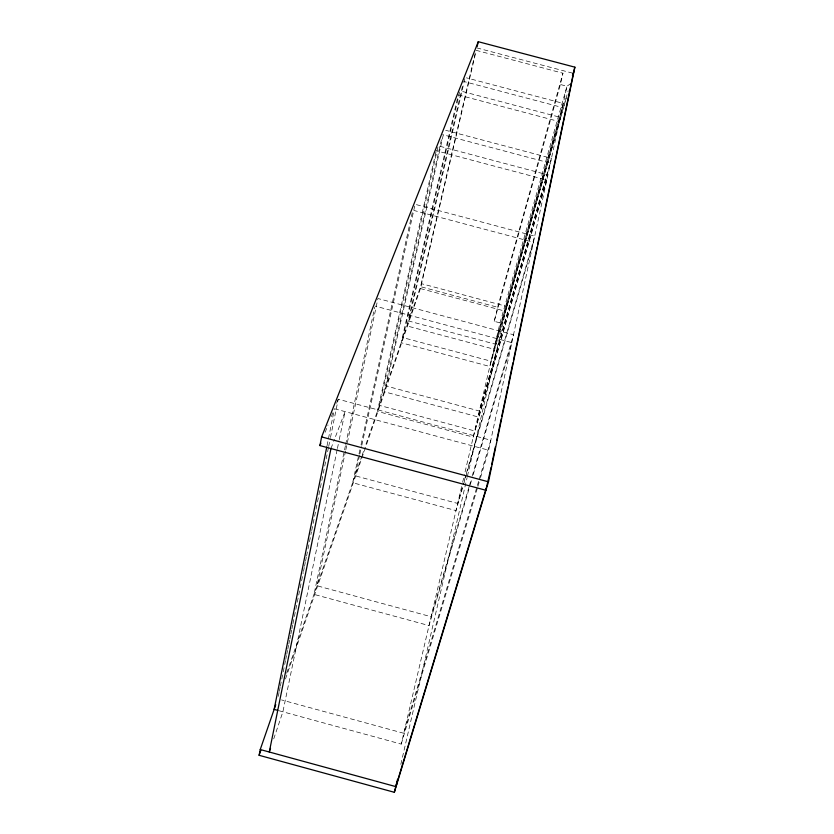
<?xml version="1.0" encoding="UTF-8"?>
<svg xmlns="http://www.w3.org/2000/svg" width="834" height="834" viewBox="0 0 834 834"><rect width="100%" height="100%" fill="white"/><g stroke="black" fill="none" stroke-linecap="round" stroke-linejoin="round"><path stroke-width="0.63" stroke-dasharray="4.17 3.13" d="M327.032 445.7L334.194 410.036M278.285 696.348L279.056 692.522M279.317 691.25L280.088 687.424M280.349 686.153L284.467 665.74M284.717 664.469L285.489 660.643M285.749 659.371L286.521 655.545M286.781 654.263L287.553 650.437M287.803 649.165L288.574 645.339M288.835 644.067L289.606 640.241M289.867 638.969L290.639 635.143M290.889 633.861L291.66 630.035M291.921 628.763L292.692 624.937M292.953 623.665L303.232 572.645M303.493 571.373L304.264 567.547M304.525 566.276L305.296 562.45M305.546 561.167L306.318 557.341M306.578 556.069L311.468 531.842M311.728 530.56L323.039 474.452M323.3 473.18L328.44 447.67M328.7 446.398L330.243 438.747M330.493 437.464L338.218 399.215L490.819 440.216L478.966 480.113M337.155 449.766L282.893 711.788L272.989 741.04M337.426 448.494L339 440.863M339.271 439.591L345.067 411.61L333.694 441.394M345.412 445.763L313.98 594.371L429.03 625.583L469.876 485.972M345.683 444.491L374.706 307.319M345.557 451.038L316.962 585.77L431.105 616.722L469.031 486.962M345.829 449.766L377.938 298.52L513.504 334.747L471.575 478.236M480.52 477.611L488.672 450.214L566.964 86.246L571.311 83.191M359.923 449.755L352.646 482.719L456 510.596L533.416 242.235L414.06 210.491M361.039 444.689L412.246 212.691M359.548 455.479L355.055 475.776L457.678 503.444L462.724 485.951M359.829 454.207L361.508 446.597M361.789 445.325L415.113 204.309L534.73 236.116L463.078 484.7M435.963 151.996L377.364 411.35L473.243 437.11L546.791 180.04L436.245 150.735M437.892 147.086L379.439 405.376L474.682 430.959L547.896 174.9L439.435 146.148M441.447 139.705L384.161 391.73L477.976 416.906L550.409 163.193L442.593 134.639M443.281 135.035L386.142 386.006L479.362 411.016L551.462 158.304L445.7 130.302M494.218 321.319L560.385 84.505L562.95 73.215L475.891 50.259L420.544 286.688L497.627 307.266L494.218 321.319L500.035 322.873L464.726 473.399M457.397 98.704L401.133 342.732L489.808 366.47L568.194 90.76M459.597 92.063L402.905 337.614L491.049 361.205L560.281 117.333L461.139 91.135M462.411 86.496L406.95 325.917L493.874 349.165L562.387 107.523L463.589 81.43M464.84 78.771L408.66 321.007L495.052 344.108L563.273 103.416L466.394 77.833M400.81 764.382L467.113 477.538M467.405 476.277L505.873 310.415L567.005 95.232M506.551 308.017L506.905 306.485L421.577 283.706L365.115 446.711M285.499 678.949L420.44 288.564L475.922 51.708M279.119 710.766L401.227 744.095L462.349 483.522M462.651 482.25L464.434 474.661M497.627 307.266L562.95 73.215M500.035 322.873L566.964 86.246L560.385 84.505M469.386 485.722L471.21 479.477M470.24 484.731L471.7 479.748M473.159 474.754L511.815 342.628L374.966 306.047M478.601 481.364L403.771 733.274L281.517 699.924M401.227 744.095L477.559 487.577M477.924 486.326L480.144 478.852M286.677 673.215L361.706 456.563M362.133 455.333L364.687 447.941M330.962 448.546L333.235 442.593M325.166 432.273L328.033 425.017M331.369 416.562L334.236 409.306M336.613 403.26L338.051 399.632M476.808 47.903L571.895 72.975M458.273 94.909L559.353 121.628M420.44 288.564L505.55 311.28M334.444 408.754L488.672 450.214"/><path stroke-width="1.25" d="M486.43 487.859L485.92 490.277L319.922 445.575L321.622 436.901L478.268 41.7L574.887 67.168L488.484 481.823L394.357 792.3L259.113 755.302L260.239 749.537L275.752 704.74M326.782 446.972L274.136 709.4L277.889 710.422M330.962 448.546L269.278 752.007L270.518 748.348M572.895 74.528L573.146 73.298L572.437 75.8M491.143 467.155L486.681 486.639M491.674 464.611L495.396 446.805M496.72 440.435L501.234 418.814M501.766 416.26L507.885 386.997M508.406 384.453L512.931 362.832M513.463 360.278L537.106 247.041M537.638 244.498L573.761 71.463L572.697 75.216M394.357 792.3L397.568 779.279M396.963 782.803L396.067 786.681L260.239 749.537M477.1 46.662L478.268 41.7M573.5 72.078L574.887 67.168M396.108 785.618L486.305 487.88M259.113 755.302L260.813 750.371M319.922 445.575L320.871 443.156M321.622 436.901L488.484 481.823"/></g></svg>
